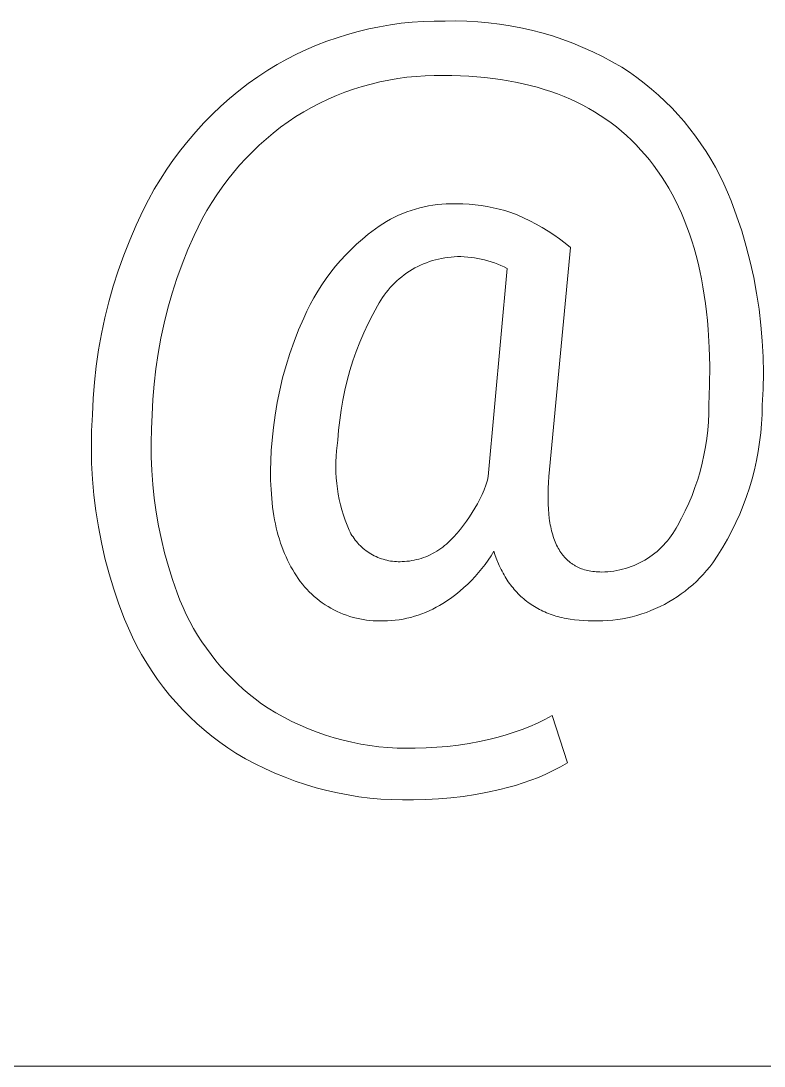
# Model space of a CAD drawing. Header units: millimetres. Extents: x -658 to 2773, y 81 to 2478.
# Drawn here: x 1754.9 to 1795, y 273.2 to 329.6 of the extents above; entities that cross this region are included whole.
import ezdxf

# ---------------------------------------------------------------- set-up
doc = ezdxf.new("R2010")
doc.units = ezdxf.units.MM
doc.header["$MEASUREMENT"] = 0
doc.layers.add('Domyślny', color=7, linetype='Continuous', true_color=0x000000)

msp = doc.modelspace()

# ---------------------------------------------------------------- linework, layer by layer
at = {"layer": 'Domyślny', "color": 18, "lineweight": 15, "true_color": 0x000000}
for p, q in [((1774.84, 329.374), (1775.426, 329.455)), ((1775.426, 329.455), (1776.016, 329.515)), ((1776.016, 329.515), (1776.606, 329.556)), ((1776.606, 329.556), (1777.198, 329.577)), ((1777.198, 329.577), (1777.791, 329.578)), ((1777.791, 329.578), (1778.378, 329.586)), ((1778.378, 329.586), (1778.965, 329.573)), ((1778.965, 329.573), (1779.551, 329.541)), ((1779.551, 329.541), (1780.136, 329.49)), ((1780.136, 329.49), (1780.719, 329.418)), ((1780.719, 329.418), (1781.299, 329.328)), ((1771.964, 328.681), (1772.529, 328.858)), ((1772.529, 328.858), (1773.1, 329.016)), ((1773.1, 329.016), (1773.676, 329.155)), ((1773.676, 329.155), (1774.256, 329.274)), ((1774.256, 329.274), (1774.84, 329.374)), ((1781.299, 329.328), (1781.875, 329.218)), ((1781.875, 329.218), (1782.448, 329.088)), ((1782.448, 329.088), (1783.016, 328.94)), ((1783.016, 328.94), (1783.579, 328.772)), ((1770.853, 328.271), (1771.405, 328.485)), ((1771.405, 328.485), (1771.964, 328.681)), ((1783.579, 328.772), (1784.136, 328.586)), ((1784.136, 328.586), (1784.686, 328.381)), ((1784.686, 328.381), (1785.229, 328.158)), ((1769.244, 327.518), (1769.772, 327.787)), ((1769.772, 327.787), (1770.309, 328.038)), ((1770.309, 328.038), (1770.853, 328.271)), ((1785.229, 328.158), (1785.765, 327.917)), ((1785.765, 327.917), (1786.292, 327.658)), ((1768.217, 326.928), (1768.726, 327.232)), ((1768.726, 327.232), (1769.244, 327.518)), ((1786.292, 327.658), (1786.809, 327.382)), ((1786.809, 327.382), (1787.318, 327.088)), ((1767.685, 326.573), (1768.217, 326.928)), ((1776.714, 326.626), (1776.222, 326.593)), ((1777.206, 326.643), (1776.714, 326.626)), ((1777.699, 326.642), (1777.206, 326.643)), ((1778.162, 326.638), (1777.699, 326.642)), ((1778.618, 326.625), (1778.162, 326.638)), ((1779.066, 326.602), (1778.618, 326.625)), ((1779.507, 326.571), (1779.066, 326.602)), ((1787.318, 327.088), (1787.734, 326.813)), ((1787.734, 326.813), (1788.141, 326.524)), ((1766.659, 325.808), (1767.165, 326.199)), ((1767.165, 326.199), (1767.685, 326.573)), ((1773.32, 326.045), (1772.85, 325.897)), ((1773.795, 326.177), (1773.32, 326.045)), ((1774.274, 326.293), (1773.795, 326.177)), ((1774.757, 326.393), (1774.274, 326.293)), ((1775.243, 326.476), (1774.757, 326.393)), ((1775.731, 326.542), (1775.243, 326.476)), ((1776.222, 326.593), (1775.731, 326.542)), ((1779.94, 326.531), (1779.507, 326.571)), ((1780.366, 326.482), (1779.94, 326.531)), ((1780.784, 326.424), (1780.366, 326.482)), ((1781.195, 326.358), (1780.784, 326.424)), ((1781.598, 326.282), (1781.195, 326.358)), ((1781.994, 326.197), (1781.598, 326.282)), ((1782.382, 326.104), (1781.994, 326.197)), ((1782.763, 326.002), (1782.382, 326.104)), ((1788.141, 326.524), (1788.538, 326.222)), ((1788.538, 326.222), (1788.924, 325.907)), ((1766.165, 325.4), (1766.659, 325.808)), ((1771.926, 325.553), (1771.473, 325.357)), ((1772.385, 325.732), (1771.926, 325.553)), ((1772.85, 325.897), (1772.385, 325.732)), ((1783.137, 325.89), (1782.763, 326.002)), ((1783.503, 325.77), (1783.137, 325.89)), ((1783.861, 325.641), (1783.503, 325.77)), ((1784.212, 325.503), (1783.861, 325.641)), ((1784.556, 325.356), (1784.212, 325.503)), ((1788.924, 325.907), (1789.3, 325.579)), ((1789.3, 325.579), (1789.664, 325.239)), ((1765.222, 324.535), (1765.686, 324.976)), ((1765.686, 324.976), (1766.165, 325.4)), ((1770.589, 324.921), (1770.159, 324.681)), ((1771.028, 325.147), (1770.589, 324.921)), ((1771.473, 325.357), (1771.028, 325.147)), ((1784.892, 325.2), (1784.556, 325.356)), ((1785.22, 325.036), (1784.892, 325.2)), ((1785.541, 324.862), (1785.22, 325.036)), ((1789.664, 325.239), (1790.018, 324.886)), ((1764.773, 324.079), (1765.222, 324.535)), ((1769.737, 324.426), (1769.321, 324.143)), ((1770.159, 324.681), (1769.737, 324.426)), ((1785.855, 324.679), (1785.541, 324.862)), ((1786.161, 324.488), (1785.855, 324.679)), ((1786.46, 324.288), (1786.161, 324.488)), ((1790.018, 324.886), (1790.359, 324.523)), ((1790.359, 324.523), (1790.687, 324.148)), ((1764.34, 323.608), (1764.773, 324.079)), ((1768.914, 323.845), (1768.518, 323.535)), ((1769.321, 324.143), (1768.914, 323.845)), ((1786.752, 324.079), (1786.46, 324.288)), ((1787.035, 323.86), (1786.752, 324.079)), ((1787.312, 323.633), (1787.035, 323.86)), ((1790.687, 324.148), (1791.004, 323.762)), ((1763.923, 323.122), (1764.34, 323.608)), ((1768.518, 323.535), (1768.132, 323.211)), ((1787.581, 323.398), (1787.312, 323.633)), ((1787.842, 323.153), (1787.581, 323.398)), ((1791.004, 323.762), (1791.307, 323.366)), ((1791.307, 323.366), (1791.596, 322.96)), ((1763.523, 322.622), (1763.923, 323.122)), ((1767.757, 322.875), (1767.393, 322.527)), ((1768.132, 323.211), (1767.757, 322.875)), ((1788.097, 322.899), (1787.842, 323.153)), ((1788.343, 322.636), (1788.097, 322.899)), ((1791.596, 322.96), (1791.872, 322.544)), ((1762.775, 321.584), (1763.14, 322.109)), ((1763.14, 322.109), (1763.523, 322.622)), ((1767.041, 322.166), (1766.701, 321.795)), ((1767.393, 322.527), (1767.041, 322.166)), ((1788.583, 322.365), (1788.343, 322.636)), ((1788.814, 322.084), (1788.583, 322.365)), ((1791.872, 322.544), (1792.134, 322.12)), ((1792.134, 322.12), (1792.382, 321.687)), ((1762.428, 321.046), (1762.775, 321.584)), ((1766.701, 321.795), (1766.373, 321.412)), ((1789.039, 321.797), (1788.814, 322.084)), ((1789.255, 321.501), (1789.039, 321.797)), ((1792.382, 321.687), (1792.615, 321.246)), ((1762.1, 320.496), (1762.428, 321.046)), ((1766.059, 321.019), (1765.757, 320.615)), ((1766.373, 321.412), (1766.059, 321.019)), ((1789.463, 321.197), (1789.255, 321.501)), ((1789.663, 320.884), (1789.463, 321.197)), ((1792.615, 321.246), (1792.833, 320.797)), ((1761.791, 319.936), (1762.1, 320.496)), ((1765.757, 320.615), (1765.469, 320.202)), ((1789.855, 320.564), (1789.663, 320.884)), ((1790.039, 320.236), (1789.855, 320.564)), ((1792.833, 320.797), (1793.036, 320.342)), ((1761.5, 319.366), (1761.791, 319.936)), ((1765.469, 320.202), (1765.195, 319.78)), ((1790.215, 319.899), (1790.039, 320.236)), ((1790.383, 319.555), (1790.215, 319.899)), ((1793.036, 320.342), (1793.224, 319.88)), ((1793.224, 319.88), (1793.523, 319.068)), ((1761.124, 318.568), (1761.5, 319.366)), ((1764.935, 319.348), (1764.689, 318.909)), ((1765.195, 319.78), (1764.935, 319.348)), ((1775.505, 319.19), (1775.731, 319.278)), ((1775.731, 319.278), (1775.959, 319.358)), ((1775.959, 319.358), (1776.19, 319.43)), ((1776.19, 319.43), (1776.424, 319.494)), ((1776.424, 319.494), (1776.659, 319.551)), ((1776.659, 319.551), (1776.896, 319.599)), ((1776.896, 319.599), (1777.135, 319.64)), ((1777.135, 319.64), (1777.375, 319.672)), ((1777.375, 319.672), (1777.616, 319.696)), ((1777.616, 319.696), (1777.857, 319.712)), ((1777.857, 319.712), (1778.099, 319.72)), ((1778.099, 319.72), (1778.427, 319.721)), ((1778.427, 319.721), (1778.755, 319.711)), ((1778.755, 319.711), (1779.082, 319.69)), ((1779.082, 319.69), (1779.409, 319.659)), ((1779.409, 319.659), (1779.735, 319.617)), ((1779.735, 319.617), (1780.058, 319.565)), ((1780.058, 319.565), (1780.38, 319.502)), ((1780.38, 319.502), (1780.7, 319.429)), ((1780.7, 319.429), (1781.018, 319.345)), ((1781.018, 319.345), (1781.332, 319.251)), ((1790.543, 319.202), (1790.383, 319.555)), ((1764.689, 318.909), (1764.458, 318.461)), ((1774.429, 318.64), (1774.636, 318.765)), ((1774.636, 318.765), (1774.848, 318.882)), ((1774.848, 318.882), (1775.064, 318.992)), ((1775.064, 318.992), (1775.283, 319.095)), ((1775.283, 319.095), (1775.505, 319.19)), ((1781.332, 319.251), (1781.681, 319.112)), ((1781.681, 319.112), (1782.024, 318.961)), ((1782.024, 318.961), (1782.363, 318.798)), ((1782.363, 318.798), (1782.696, 318.624)), ((1790.695, 318.841), (1790.543, 319.202)), ((1790.839, 318.473), (1790.695, 318.841)), ((1793.523, 319.068), (1793.795, 318.248)), ((1760.774, 317.758), (1761.124, 318.568)), ((1764.458, 318.461), (1764.242, 318.006)), ((1773.644, 318.075), (1773.833, 318.226)), ((1773.833, 318.226), (1774.027, 318.371)), ((1774.027, 318.371), (1774.225, 318.509)), ((1774.225, 318.509), (1774.429, 318.64)), ((1782.696, 318.624), (1783.023, 318.439)), ((1783.023, 318.439), (1783.343, 318.243)), ((1783.343, 318.243), (1783.657, 318.036)), ((1790.975, 318.096), (1790.839, 318.473)), ((1793.795, 318.248), (1794.039, 317.418)), ((1760.45, 316.937), (1760.774, 317.758)), ((1764.242, 318.006), (1763.908, 317.242)), ((1773.017, 317.538), (1773.326, 317.812)), ((1773.326, 317.812), (1773.644, 318.075)), ((1783.657, 318.036), (1783.963, 317.819)), ((1783.963, 317.819), (1784.262, 317.592)), ((1784.262, 317.592), (1784.553, 317.355)), ((1791.103, 317.711), (1790.975, 318.096)), ((1791.223, 317.317), (1791.103, 317.711)), ((1763.908, 317.242), (1763.599, 316.466)), ((1772.429, 316.96), (1772.718, 317.254)), ((1772.718, 317.254), (1773.017, 317.538)), ((1784.553, 317.355), (1783.388, 304.995)), ((1791.335, 316.916), (1791.223, 317.317)), ((1794.039, 317.418), (1794.255, 316.581)), ((1760.154, 316.106), (1760.45, 316.937)), ((1763.599, 316.466), (1763.317, 315.681)), ((1771.882, 316.342), (1772.15, 316.656)), ((1772.15, 316.656), (1772.429, 316.96)), ((1776.625, 316.473), (1776.468, 316.404)), ((1776.783, 316.537), (1776.625, 316.473)), ((1776.944, 316.595), (1776.783, 316.537)), ((1777.107, 316.648), (1776.944, 316.595)), ((1777.271, 316.695), (1777.107, 316.648)), ((1777.437, 316.736), (1777.271, 316.695)), ((1777.604, 316.772), (1777.437, 316.736)), ((1777.773, 316.802), (1777.604, 316.772)), ((1777.942, 316.826), (1777.773, 316.802)), ((1778.112, 316.844), (1777.942, 316.826)), ((1778.282, 316.857), (1778.112, 316.844)), ((1778.453, 316.864), (1778.282, 316.857)), ((1778.639, 316.863), (1778.453, 316.864)), ((1778.825, 316.856), (1778.639, 316.863)), ((1779.01, 316.843), (1778.825, 316.856)), ((1779.195, 316.824), (1779.01, 316.843)), ((1779.379, 316.799), (1779.195, 316.824)), ((1779.562, 316.768), (1779.379, 316.799)), ((1779.744, 316.73), (1779.562, 316.768)), ((1779.925, 316.687), (1779.744, 316.73)), ((1780.104, 316.638), (1779.925, 316.687)), ((1780.282, 316.584), (1780.104, 316.638)), ((1780.458, 316.523), (1780.282, 316.584)), ((1780.631, 316.457), (1780.458, 316.523)), ((1780.803, 316.385), (1780.631, 316.457)), ((1791.439, 316.507), (1791.335, 316.916)), ((1791.535, 316.089), (1791.439, 316.507)), ((1794.255, 316.581), (1794.442, 315.737)), ((1759.886, 315.266), (1760.154, 316.106)), ((1771.38, 315.688), (1771.626, 316.019)), ((1771.626, 316.019), (1771.882, 316.342)), ((1775.587, 315.883), (1775.451, 315.779)), ((1775.726, 315.982), (1775.587, 315.883)), ((1775.868, 316.076), (1775.726, 315.982)), ((1776.014, 316.166), (1775.868, 316.076)), ((1776.163, 316.251), (1776.014, 316.166)), ((1776.314, 316.33), (1776.163, 316.251)), ((1776.468, 316.404), (1776.314, 316.33)), ((1780.11, 304.995), (1781.138, 316.224)), ((1780.971, 316.307), (1780.803, 316.385)), ((1781.138, 316.224), (1780.971, 316.307)), ((1791.623, 315.664), (1791.535, 316.089)), ((1763.317, 315.681), (1763.061, 314.887)), ((1770.924, 315), (1771.146, 315.348)), ((1771.146, 315.348), (1771.38, 315.688)), ((1774.946, 315.318), (1774.83, 315.192)), ((1775.066, 315.44), (1774.946, 315.318)), ((1775.191, 315.557), (1775.066, 315.44)), ((1775.319, 315.67), (1775.191, 315.557)), ((1775.451, 315.779), (1775.319, 315.67)), ((1791.704, 315.23), (1791.623, 315.664)), ((1794.442, 315.737), (1794.601, 314.887)), ((1759.645, 314.417), (1759.886, 315.266)), ((1763.061, 314.887), (1762.832, 314.085)), ((1770.714, 314.645), (1770.924, 315)), ((1774.509, 314.793), (1774.411, 314.653)), ((1774.611, 314.93), (1774.509, 314.793)), ((1774.718, 315.063), (1774.611, 314.93)), ((1774.83, 315.192), (1774.718, 315.063)), ((1791.776, 314.788), (1791.704, 315.23)), ((1791.84, 314.339), (1791.776, 314.788)), ((1794.601, 314.887), (1794.731, 314.032)), ((1759.433, 313.561), (1759.645, 314.417)), ((1770.332, 313.914), (1770.516, 314.283)), ((1770.516, 314.283), (1770.714, 314.645)), ((1774.146, 314.214), (1773.883, 313.736)), ((1774.229, 314.363), (1774.146, 314.214)), ((1774.318, 314.509), (1774.229, 314.363)), ((1774.411, 314.653), (1774.318, 314.509)), ((1791.897, 313.881), (1791.84, 314.339)), ((1762.832, 314.085), (1762.63, 313.276)), ((1770.16, 313.54), (1770.332, 313.914)), ((1773.883, 313.736), (1773.635, 313.251)), ((1791.945, 313.415), (1791.897, 313.881)), ((1794.731, 314.032), (1794.833, 313.173)), ((1759.248, 312.698), (1759.433, 313.561)), ((1762.63, 313.276), (1762.454, 312.46)), ((1769.888, 312.913), (1770.16, 313.54)), ((1773.635, 313.251), (1773.404, 312.757)), ((1791.986, 312.94), (1791.945, 313.415)), ((1794.833, 313.173), (1794.905, 312.312)), ((1759.093, 311.83), (1759.248, 312.698)), ((1769.638, 312.277), (1769.888, 312.913)), ((1773.404, 312.757), (1773.19, 312.256)), ((1792.043, 311.968), (1791.986, 312.94)), ((1762.454, 312.46), (1762.307, 311.639)), ((1769.411, 311.633), (1769.638, 312.277)), ((1773.19, 312.256), (1772.993, 311.747)), ((1792.068, 310.963), (1792.043, 311.968)), ((1794.905, 312.312), (1794.948, 311.448)), ((1758.966, 310.956), (1759.093, 311.83)), ((1762.307, 311.639), (1762.186, 310.813)), ((1769.206, 310.981), (1769.411, 311.633)), ((1772.993, 311.747), (1772.813, 311.233)), ((1794.948, 311.448), (1794.962, 310.584)), ((1758.868, 310.08), (1758.966, 310.956)), ((1762.186, 310.813), (1762.094, 309.984)), ((1769.023, 310.323), (1769.206, 310.981)), ((1772.813, 311.233), (1772.65, 310.713)), ((1792.062, 309.926), (1792.068, 310.963)), ((1768.864, 309.659), (1769.023, 310.323)), ((1772.65, 310.713), (1772.505, 310.187)), ((1794.962, 310.584), (1794.947, 309.719)), ((1758.799, 309.2), (1758.868, 310.08)), ((1762.094, 309.984), (1762.029, 309.152)), ((1772.505, 310.187), (1772.377, 309.657)), ((1792.024, 308.856), (1792.062, 309.926)), ((1794.947, 309.719), (1794.903, 308.856)), ((1758.759, 308.319), (1758.799, 309.2)), ((1762.029, 309.152), (1761.992, 308.319)), ((1768.727, 308.99), (1768.864, 309.659)), ((1772.268, 309.123), (1772.176, 308.586)), ((1772.377, 309.657), (1772.268, 309.123)), ((1768.614, 308.316), (1768.727, 308.99)), ((1772.176, 308.586), (1772.103, 308.046)), ((1792.02, 308.402), (1792.024, 308.856)), ((1794.903, 308.856), (1794.894, 308.352)), ((1758.715, 307.454), (1758.759, 308.319)), ((1761.992, 308.319), (1761.948, 307.569)), ((1768.524, 307.639), (1768.614, 308.316)), ((1772.103, 308.046), (1772.047, 307.503)), ((1791.999, 307.949), (1792.02, 308.402)), ((1794.894, 308.352), (1794.867, 307.849)), ((1758.702, 306.589), (1758.715, 307.454)), ((1761.948, 307.569), (1761.929, 306.819)), ((1768.457, 306.959), (1768.524, 307.639)), ((1772.047, 307.503), (1772.01, 306.959)), ((1791.911, 307.046), (1791.963, 307.497)), ((1791.963, 307.497), (1791.999, 307.949)), ((1794.867, 307.849), (1794.824, 307.347)), ((1768.414, 306.395), (1768.457, 306.959)), ((1772.01, 306.959), (1771.968, 306.67)), ((1791.844, 306.598), (1791.911, 307.046)), ((1794.824, 307.347), (1794.764, 306.847)), ((1758.718, 305.723), (1758.702, 306.589)), ((1761.929, 306.819), (1761.934, 306.068)), ((1768.386, 305.847), (1768.414, 306.395)), ((1771.935, 306.38), (1771.913, 306.088)), ((1771.968, 306.67), (1771.935, 306.38)), ((1791.76, 306.152), (1791.844, 306.598)), ((1794.688, 306.349), (1794.594, 305.854)), ((1794.764, 306.847), (1794.688, 306.349)), ((1761.934, 306.068), (1761.964, 305.317)), ((1768.374, 305.314), (1768.386, 305.847)), ((1771.9, 305.796), (1771.896, 305.503)), ((1771.913, 306.088), (1771.9, 305.796)), ((1791.662, 305.709), (1791.76, 306.152)), ((1794.594, 305.854), (1794.484, 305.362)), ((1758.764, 304.859), (1758.718, 305.723)), ((1761.964, 305.317), (1762.019, 304.568)), ((1768.378, 304.796), (1768.374, 305.314)), ((1771.896, 305.503), (1771.903, 305.211)), ((1771.903, 305.211), (1771.92, 304.919)), ((1791.419, 304.835), (1791.548, 305.27)), ((1791.548, 305.27), (1791.662, 305.709)), ((1794.484, 305.362), (1794.358, 304.875)), ((1758.84, 303.997), (1758.764, 304.859)), ((1768.398, 304.294), (1768.378, 304.796)), ((1771.92, 304.919), (1771.946, 304.628)), ((1771.946, 304.628), (1771.982, 304.338)), ((1779.993, 304.539), (1780.087, 304.8)), ((1780.087, 304.8), (1780.11, 304.995)), ((1783.366, 304.677), (1783.351, 304.37)), ((1783.388, 304.995), (1783.366, 304.677)), ((1791.274, 304.405), (1791.419, 304.835)), ((1794.358, 304.875), (1794.215, 304.391)), ((1762.019, 304.568), (1762.098, 303.822)), ((1768.434, 303.808), (1768.398, 304.294)), ((1771.982, 304.338), (1772.028, 304.049)), ((1772.028, 304.049), (1772.083, 303.762)), ((1779.782, 304.027), (1779.892, 304.281)), ((1779.892, 304.281), (1779.993, 304.539)), ((1783.351, 304.37), (1783.343, 304.073)), ((1783.343, 304.073), (1783.343, 303.786)), ((1791.115, 303.98), (1791.274, 304.405)), ((1794.215, 304.391), (1794.056, 303.913)), ((1758.945, 303.138), (1758.84, 303.997)), ((1762.098, 303.822), (1762.201, 303.078)), ((1768.458, 303.57), (1768.434, 303.808)), ((1768.486, 303.337), (1768.458, 303.57)), ((1772.083, 303.762), (1772.149, 303.477)), ((1772.149, 303.477), (1772.223, 303.194)), ((1779.402, 303.287), (1779.536, 303.529)), ((1779.536, 303.529), (1779.663, 303.776)), ((1779.663, 303.776), (1779.782, 304.027)), ((1783.343, 303.786), (1783.349, 303.509)), ((1783.349, 303.509), (1783.363, 303.242)), ((1790.753, 303.149), (1790.941, 303.561)), ((1790.941, 303.561), (1791.115, 303.98)), ((1794.056, 303.913), (1793.881, 303.441)), ((1759.08, 302.283), (1758.945, 303.138)), ((1762.201, 303.078), (1762.329, 302.338)), ((1768.517, 303.107), (1768.486, 303.337)), ((1768.553, 302.881), (1768.517, 303.107)), ((1772.223, 303.194), (1772.307, 302.914)), ((1772.307, 302.914), (1772.401, 302.637)), ((1779.109, 302.816), (1779.259, 303.049)), ((1779.259, 303.049), (1779.402, 303.287)), ((1783.363, 303.242), (1783.384, 302.986)), ((1783.384, 302.986), (1783.412, 302.739)), ((1790.55, 302.743), (1790.753, 303.149)), ((1793.691, 302.974), (1793.485, 302.515)), ((1793.881, 303.441), (1793.691, 302.974)), ((1768.593, 302.659), (1768.553, 302.881)), ((1768.637, 302.441), (1768.593, 302.659)), ((1768.684, 302.227), (1768.637, 302.441)), ((1772.401, 302.637), (1772.504, 302.363)), ((1772.504, 302.363), (1772.616, 302.093)), ((1778.613, 302.149), (1778.785, 302.366)), ((1778.785, 302.366), (1778.951, 302.588)), ((1778.951, 302.588), (1779.109, 302.816)), ((1783.412, 302.739), (1783.429, 302.619)), ((1783.429, 302.619), (1783.447, 302.502)), ((1783.447, 302.502), (1783.467, 302.388)), ((1783.467, 302.388), (1783.49, 302.276)), ((1790.256, 302.202), (1790.334, 302.344)), ((1790.334, 302.344), (1790.55, 302.743)), ((1793.485, 302.515), (1793.263, 302.062)), ((1759.244, 301.433), (1759.08, 302.283)), ((1762.329, 302.338), (1762.481, 301.603)), ((1768.736, 302.017), (1768.684, 302.227)), ((1768.792, 301.811), (1768.736, 302.017)), ((1768.851, 301.608), (1768.792, 301.811)), ((1772.616, 302.093), (1772.662, 302.001)), ((1772.662, 302.001), (1772.712, 301.91)), ((1772.712, 301.91), (1772.765, 301.821)), ((1772.765, 301.821), (1772.821, 301.735)), ((1778.246, 301.732), (1778.433, 301.937)), ((1778.433, 301.937), (1778.613, 302.149)), ((1783.49, 302.276), (1783.513, 302.167)), ((1783.513, 302.167), (1783.539, 302.06)), ((1783.539, 302.06), (1783.567, 301.955)), ((1783.567, 301.955), (1783.596, 301.853)), ((1783.596, 301.853), (1783.627, 301.754)), ((1789.896, 301.661), (1789.993, 301.792)), ((1789.993, 301.792), (1790.086, 301.925)), ((1790.086, 301.925), (1790.173, 302.062)), ((1790.173, 302.062), (1790.256, 302.202)), ((1793.263, 302.062), (1793.027, 301.617)), ((1759.437, 300.589), (1759.244, 301.433)), ((1762.481, 301.603), (1762.658, 300.873)), ((1768.915, 301.409), (1768.851, 301.608)), ((1768.983, 301.215), (1768.915, 301.409)), ((1769.054, 301.024), (1768.983, 301.215)), ((1772.821, 301.735), (1772.88, 301.65)), ((1772.88, 301.65), (1772.942, 301.567)), ((1772.942, 301.567), (1773.007, 301.486)), ((1773.007, 301.486), (1773.074, 301.408)), ((1773.074, 301.408), (1773.144, 301.332)), ((1773.144, 301.332), (1773.217, 301.258)), ((1773.217, 301.258), (1773.292, 301.187)), ((1777.66, 301.186), (1777.763, 301.268)), ((1777.763, 301.268), (1777.863, 301.353)), ((1777.863, 301.353), (1777.96, 301.441)), ((1777.96, 301.441), (1778.053, 301.533)), ((1778.053, 301.533), (1778.246, 301.732)), ((1783.627, 301.754), (1783.66, 301.657)), ((1783.66, 301.657), (1783.695, 301.563)), ((1783.695, 301.563), (1783.731, 301.471)), ((1783.731, 301.471), (1783.769, 301.382)), ((1783.769, 301.382), (1783.81, 301.295)), ((1783.81, 301.295), (1783.851, 301.211)), ((1789.465, 301.176), (1789.579, 301.292)), ((1789.579, 301.292), (1789.689, 301.411)), ((1789.689, 301.411), (1789.795, 301.534)), ((1789.795, 301.534), (1789.896, 301.661)), ((1793.027, 301.617), (1792.776, 301.181)), ((1762.658, 300.873), (1762.858, 300.149)), ((1769.13, 300.837), (1769.054, 301.024)), ((1769.21, 300.654), (1769.13, 300.837)), ((1769.293, 300.475), (1769.21, 300.654)), ((1773.292, 301.187), (1773.369, 301.119)), ((1773.369, 301.119), (1773.449, 301.053)), ((1773.449, 301.053), (1773.531, 300.99)), ((1773.531, 300.99), (1773.615, 300.93)), ((1773.615, 300.93), (1773.701, 300.873)), ((1773.701, 300.873), (1773.789, 300.818)), ((1773.789, 300.818), (1773.879, 300.767)), ((1773.879, 300.767), (1773.971, 300.719)), ((1773.971, 300.719), (1774.064, 300.674)), ((1774.064, 300.674), (1774.159, 300.633)), ((1776.627, 300.623), (1776.75, 300.67)), ((1776.75, 300.67), (1776.871, 300.72)), ((1776.871, 300.72), (1776.99, 300.775)), ((1776.99, 300.775), (1777.108, 300.834)), ((1777.108, 300.834), (1777.223, 300.896)), ((1777.223, 300.896), (1777.336, 300.963)), ((1777.336, 300.963), (1777.446, 301.034)), ((1777.446, 301.034), (1777.554, 301.108)), ((1777.554, 301.108), (1777.66, 301.186)), ((1780.27, 300.721), (1780.113, 300.485)), ((1780.418, 300.962), (1780.27, 300.721)), ((1780.496, 300.731), (1780.418, 300.962)), ((1780.579, 300.508), (1780.496, 300.731)), ((1783.851, 301.211), (1783.895, 301.129)), ((1783.895, 301.129), (1783.941, 301.05)), ((1783.941, 301.05), (1783.988, 300.973)), ((1783.988, 300.973), (1784.037, 300.899)), ((1784.037, 300.899), (1784.088, 300.827)), ((1784.088, 300.827), (1784.14, 300.758)), ((1784.14, 300.758), (1784.195, 300.692)), ((1784.195, 300.692), (1784.223, 300.659)), ((1784.223, 300.659), (1784.251, 300.628)), ((1788.704, 300.571), (1788.839, 300.661)), ((1788.839, 300.661), (1788.971, 300.755)), ((1788.971, 300.755), (1789.1, 300.854)), ((1789.1, 300.854), (1789.226, 300.957)), ((1789.226, 300.957), (1789.348, 301.064)), ((1789.348, 301.064), (1789.465, 301.176)), ((1792.51, 300.753), (1792.23, 300.334)), ((1792.776, 301.181), (1792.51, 300.753)), ((1759.659, 299.752), (1759.437, 300.589)), ((1762.858, 300.149), (1763.081, 299.432)), ((1769.381, 300.299), (1769.293, 300.475)), ((1769.473, 300.128), (1769.381, 300.299)), ((1769.569, 299.96), (1769.473, 300.128)), ((1774.159, 300.633), (1774.255, 300.594)), ((1774.255, 300.594), (1774.352, 300.559)), ((1774.352, 300.559), (1774.45, 300.528)), ((1774.45, 300.528), (1774.55, 300.5)), ((1774.55, 300.5), (1774.65, 300.475)), ((1774.65, 300.475), (1774.751, 300.453)), ((1774.751, 300.453), (1774.853, 300.435)), ((1774.853, 300.435), (1774.956, 300.421)), ((1774.956, 300.421), (1775.058, 300.41)), ((1775.058, 300.41), (1775.162, 300.403)), ((1775.162, 300.403), (1775.265, 300.399)), ((1775.265, 300.399), (1775.368, 300.399)), ((1775.368, 300.399), (1775.472, 300.402)), ((1775.472, 300.402), (1775.603, 300.409)), ((1775.603, 300.409), (1775.733, 300.42)), ((1775.733, 300.42), (1775.864, 300.436)), ((1775.864, 300.436), (1775.993, 300.456)), ((1775.993, 300.456), (1776.122, 300.481)), ((1776.122, 300.481), (1776.25, 300.51)), ((1776.25, 300.51), (1776.377, 300.543)), ((1776.377, 300.543), (1776.503, 300.581)), ((1776.503, 300.581), (1776.627, 300.623)), ((1779.949, 300.254), (1779.777, 300.03)), ((1780.113, 300.485), (1779.949, 300.254)), ((1780.669, 300.291), (1780.579, 300.508)), ((1780.716, 300.186), (1780.669, 300.291)), ((1780.764, 300.082), (1780.716, 300.186)), ((1784.251, 300.628), (1784.28, 300.596)), ((1784.28, 300.596), (1784.309, 300.566)), ((1784.309, 300.566), (1784.339, 300.536)), ((1784.339, 300.536), (1784.369, 300.507)), ((1784.369, 300.507), (1784.4, 300.478)), ((1784.4, 300.478), (1784.431, 300.45)), ((1784.431, 300.45), (1784.462, 300.423)), ((1784.462, 300.423), (1784.494, 300.396)), ((1784.494, 300.396), (1784.527, 300.37)), ((1784.527, 300.37), (1784.56, 300.345)), ((1784.56, 300.345), (1784.593, 300.32)), ((1784.593, 300.32), (1784.627, 300.296)), ((1784.627, 300.296), (1784.661, 300.272)), ((1784.661, 300.272), (1784.696, 300.249)), ((1784.696, 300.249), (1784.731, 300.227)), ((1784.731, 300.227), (1784.766, 300.205)), ((1784.766, 300.205), (1784.802, 300.184)), ((1784.802, 300.184), (1784.839, 300.164)), ((1784.839, 300.164), (1784.876, 300.144)), ((1784.876, 300.144), (1784.913, 300.125)), ((1784.913, 300.125), (1784.951, 300.107)), ((1784.951, 300.107), (1784.989, 300.089)), ((1784.989, 300.089), (1785.028, 300.071)), ((1787.68, 300.083), (1787.833, 300.138)), ((1787.833, 300.138), (1787.984, 300.197)), ((1787.984, 300.197), (1788.133, 300.262)), ((1788.133, 300.262), (1788.279, 300.332)), ((1788.279, 300.332), (1788.424, 300.407)), ((1788.424, 300.407), (1788.565, 300.487)), ((1788.565, 300.487), (1788.704, 300.571)), ((1792.068, 300.123), (1791.898, 299.917)), ((1792.23, 300.334), (1792.068, 300.123)), ((1759.909, 298.924), (1759.659, 299.752)), ((1769.668, 299.797), (1769.569, 299.96)), ((1769.766, 299.64), (1769.668, 299.797)), ((1769.869, 299.487), (1769.766, 299.64)), ((1779.41, 299.598), (1779.216, 299.392)), ((1779.597, 299.811), (1779.41, 299.598)), ((1779.777, 300.03), (1779.597, 299.811)), ((1780.814, 299.98), (1780.764, 300.082)), ((1780.865, 299.881), (1780.814, 299.98)), ((1780.917, 299.782), (1780.865, 299.881)), ((1780.972, 299.686), (1780.917, 299.782)), ((1781.027, 299.592), (1780.972, 299.686)), ((1781.084, 299.499), (1781.027, 299.592)), ((1785.028, 300.071), (1785.067, 300.055)), ((1785.067, 300.055), (1785.107, 300.039)), ((1785.107, 300.039), (1785.147, 300.023)), ((1785.147, 300.023), (1785.228, 299.994)), ((1785.228, 299.994), (1785.312, 299.968)), ((1785.312, 299.968), (1785.397, 299.944)), ((1785.397, 299.944), (1785.484, 299.923)), ((1785.484, 299.923), (1785.572, 299.904)), ((1785.572, 299.904), (1785.663, 299.888)), ((1785.663, 299.888), (1785.755, 299.874)), ((1785.755, 299.874), (1785.849, 299.863)), ((1785.849, 299.863), (1785.945, 299.854)), ((1785.945, 299.854), (1786.043, 299.848)), ((1786.043, 299.848), (1786.143, 299.844)), ((1786.143, 299.844), (1786.244, 299.843)), ((1786.244, 299.843), (1786.406, 299.847)), ((1786.406, 299.847), (1786.569, 299.857)), ((1786.569, 299.857), (1786.73, 299.873)), ((1786.73, 299.873), (1786.891, 299.894)), ((1786.891, 299.894), (1787.051, 299.921)), ((1787.051, 299.921), (1787.21, 299.953)), ((1787.21, 299.953), (1787.368, 299.991)), ((1787.368, 299.991), (1787.525, 300.035)), ((1787.525, 300.035), (1787.68, 300.083)), ((1791.539, 299.525), (1791.349, 299.338)), ((1791.722, 299.718), (1791.539, 299.525)), ((1791.898, 299.917), (1791.722, 299.718)), ((1763.081, 299.432), (1763.328, 298.723)), ((1769.977, 299.338), (1769.869, 299.487)), ((1770.091, 299.192), (1769.977, 299.338)), ((1770.209, 299.05), (1770.091, 299.192)), ((1770.332, 298.913), (1770.209, 299.05)), ((1778.807, 299.001), (1778.593, 298.816)), ((1779.015, 299.193), (1778.807, 299.001)), ((1779.216, 299.392), (1779.015, 299.193)), ((1781.142, 299.408), (1781.084, 299.499)), ((1781.202, 299.319), (1781.142, 299.408)), ((1781.263, 299.232), (1781.202, 299.319)), ((1781.326, 299.147), (1781.263, 299.232)), ((1781.39, 299.063), (1781.326, 299.147)), ((1781.456, 298.982), (1781.39, 299.063)), ((1781.523, 298.902), (1781.456, 298.982)), ((1790.951, 298.984), (1790.743, 298.818)), ((1791.153, 299.157), (1790.951, 298.984)), ((1791.349, 299.338), (1791.153, 299.157)), ((1760.188, 298.104), (1759.909, 298.924)), ((1763.328, 298.723), (1763.481, 298.327)), ((1770.46, 298.78), (1770.332, 298.913)), ((1770.592, 298.651), (1770.46, 298.78)), ((1770.729, 298.527), (1770.592, 298.651)), ((1770.87, 298.408), (1770.729, 298.527)), ((1771.015, 298.293), (1770.87, 298.408)), ((1778.146, 298.468), (1777.914, 298.306)), ((1778.372, 298.638), (1778.146, 298.468)), ((1778.593, 298.816), (1778.372, 298.638)), ((1781.591, 298.824), (1781.523, 298.902)), ((1781.661, 298.748), (1781.591, 298.824)), ((1781.733, 298.673), (1781.661, 298.748)), ((1781.806, 298.601), (1781.733, 298.673)), ((1781.88, 298.53), (1781.806, 298.601)), ((1781.955, 298.461), (1781.88, 298.53)), ((1782.033, 298.394), (1781.955, 298.461)), ((1782.111, 298.329), (1782.033, 298.394)), ((1790.31, 298.507), (1790.086, 298.363)), ((1790.529, 298.658), (1790.31, 298.507)), ((1790.743, 298.818), (1790.529, 298.658)), ((1760.495, 297.295), (1760.188, 298.104)), ((1763.481, 298.327), (1763.648, 297.937)), ((1763.648, 297.937), (1763.827, 297.552)), ((1771.164, 298.184), (1771.015, 298.293)), ((1771.316, 298.08), (1771.164, 298.184)), ((1771.472, 297.981), (1771.316, 298.08)), ((1771.631, 297.888), (1771.472, 297.981)), ((1771.794, 297.8), (1771.631, 297.888)), ((1777.123, 297.84), (1776.931, 297.749)), ((1777.311, 297.938), (1777.123, 297.84)), ((1777.495, 298.042), (1777.311, 297.938)), ((1777.676, 298.152), (1777.495, 298.042)), ((1777.914, 298.306), (1777.676, 298.152)), ((1782.191, 298.266), (1782.111, 298.329)), ((1782.273, 298.204), (1782.191, 298.266)), ((1782.356, 298.145), (1782.273, 298.204)), ((1782.44, 298.087), (1782.356, 298.145)), ((1782.526, 298.031), (1782.44, 298.087)), ((1782.613, 297.977), (1782.526, 298.031)), ((1782.702, 297.924), (1782.613, 297.977)), ((1782.792, 297.874), (1782.702, 297.924)), ((1782.884, 297.825), (1782.792, 297.874)), ((1789.145, 297.866), (1788.9, 297.762)), ((1789.387, 297.978), (1789.145, 297.866)), ((1789.624, 298.098), (1789.387, 297.978)), ((1789.857, 298.226), (1789.624, 298.098)), ((1790.086, 298.363), (1789.857, 298.226)), ((1760.701, 296.805), (1760.495, 297.295)), ((1763.827, 297.552), (1764.019, 297.174)), ((1771.959, 297.718), (1771.794, 297.8)), ((1772.127, 297.642), (1771.959, 297.718)), ((1772.298, 297.571), (1772.127, 297.642)), ((1772.471, 297.507), (1772.298, 297.571)), ((1772.646, 297.448), (1772.471, 297.507)), ((1772.823, 297.395), (1772.646, 297.448)), ((1773.001, 297.349), (1772.823, 297.395)), ((1773.182, 297.309), (1773.001, 297.349)), ((1773.363, 297.275), (1773.182, 297.309)), ((1773.545, 297.247), (1773.363, 297.275)), ((1775.311, 297.271), (1775.1, 297.243)), ((1775.519, 297.306), (1775.311, 297.271)), ((1775.727, 297.348), (1775.519, 297.306)), ((1775.933, 297.397), (1775.727, 297.348)), ((1776.137, 297.454), (1775.933, 297.397)), ((1776.34, 297.517), (1776.137, 297.454)), ((1776.539, 297.588), (1776.34, 297.517)), ((1776.737, 297.665), (1776.539, 297.588)), ((1776.931, 297.749), (1776.737, 297.665)), ((1782.977, 297.778), (1782.884, 297.825)), ((1783.071, 297.733), (1782.977, 297.778)), ((1783.167, 297.69), (1783.071, 297.733)), ((1783.265, 297.649), (1783.167, 297.69)), ((1783.364, 297.609), (1783.265, 297.649)), ((1783.464, 297.571), (1783.364, 297.609)), ((1783.566, 297.536), (1783.464, 297.571)), ((1783.669, 297.502), (1783.566, 297.536)), ((1783.774, 297.469), (1783.669, 297.502)), ((1783.88, 297.439), (1783.774, 297.469)), ((1783.988, 297.411), (1783.88, 297.439)), ((1784.097, 297.384), (1783.988, 297.411)), ((1784.207, 297.359), (1784.097, 297.384)), ((1784.319, 297.336), (1784.207, 297.359)), ((1784.432, 297.315), (1784.319, 297.336)), ((1784.547, 297.296), (1784.432, 297.315)), ((1784.781, 297.263), (1784.547, 297.296)), ((1787.104, 297.279), (1786.839, 297.246)), ((1787.367, 297.321), (1787.104, 297.279)), ((1787.628, 297.373), (1787.367, 297.321)), ((1787.887, 297.433), (1787.628, 297.373)), ((1788.144, 297.502), (1787.887, 297.433)), ((1788.399, 297.58), (1788.144, 297.502)), ((1788.651, 297.667), (1788.399, 297.58)), ((1788.9, 297.762), (1788.651, 297.667)), ((1760.923, 296.323), (1760.701, 296.805)), ((1764.019, 297.174), (1764.223, 296.802)), ((1764.223, 296.802), (1764.439, 296.437)), ((1773.729, 297.226), (1773.545, 297.247)), ((1773.913, 297.211), (1773.729, 297.226)), ((1774.097, 297.202), (1773.913, 297.211)), ((1774.282, 297.2), (1774.097, 297.202)), ((1774.466, 297.204), (1774.282, 297.2)), ((1774.678, 297.209), (1774.466, 297.204)), ((1774.89, 297.223), (1774.678, 297.209)), ((1775.1, 297.243), (1774.89, 297.223)), ((1785.021, 297.237), (1784.781, 297.263)), ((1785.267, 297.218), (1785.021, 297.237)), ((1785.518, 297.207), (1785.267, 297.218)), ((1785.776, 297.204), (1785.518, 297.207)), ((1786.042, 297.2), (1785.776, 297.204)), ((1786.308, 297.206), (1786.042, 297.2)), ((1786.574, 297.221), (1786.308, 297.206)), ((1786.839, 297.246), (1786.574, 297.221)), ((1761.162, 295.849), (1760.923, 296.323)), ((1764.439, 296.437), (1764.668, 296.079)), ((1761.417, 295.384), (1761.162, 295.849)), ((1764.668, 296.079), (1764.908, 295.729)), ((1764.908, 295.729), (1765.16, 295.387)), ((1761.689, 294.927), (1761.417, 295.384)), ((1765.16, 295.387), (1765.422, 295.054)), ((1765.422, 295.054), (1765.696, 294.73)), ((1761.976, 294.481), (1761.689, 294.927)), ((1762.278, 294.044), (1761.976, 294.481)), ((1765.696, 294.73), (1765.981, 294.415)), ((1762.596, 293.619), (1762.278, 294.044)), ((1765.981, 294.415), (1766.275, 294.11)), ((1766.275, 294.11), (1766.58, 293.814)), ((1762.928, 293.205), (1762.596, 293.619)), ((1766.58, 293.814), (1766.894, 293.529)), ((1766.894, 293.529), (1767.218, 293.254)), ((1763.275, 292.802), (1762.928, 293.205)), ((1763.635, 292.412), (1763.275, 292.802)), ((1767.218, 293.254), (1767.55, 292.991)), ((1767.55, 292.991), (1767.891, 292.738)), ((1764.008, 292.035), (1763.635, 292.412)), ((1767.891, 292.738), (1768.24, 292.497)), ((1768.24, 292.497), (1768.661, 292.243)), ((1768.661, 292.243), (1769.09, 292.004)), ((1764.395, 291.671), (1764.008, 292.035)), ((1764.794, 291.32), (1764.395, 291.671)), ((1769.09, 292.004), (1769.526, 291.78)), ((1769.526, 291.78), (1769.971, 291.571)), ((1782.358, 291.514), (1782.769, 291.694)), ((1782.769, 291.694), (1783.173, 291.889)), ((1783.173, 291.889), (1783.571, 292.097)), ((1783.571, 292.097), (1784.393, 289.538)), ((1765.205, 290.984), (1764.794, 291.32)), ((1769.971, 291.571), (1770.422, 291.378)), ((1770.422, 291.378), (1770.88, 291.2)), ((1770.88, 291.2), (1771.344, 291.039)), ((1781.092, 291.059), (1781.519, 291.196)), ((1781.519, 291.196), (1781.941, 291.347)), ((1781.941, 291.347), (1782.358, 291.514)), ((1765.627, 290.662), (1765.205, 290.984)), ((1766.06, 290.355), (1765.627, 290.662)), ((1771.344, 291.039), (1771.813, 290.893)), ((1771.813, 290.893), (1772.287, 290.765)), ((1772.287, 290.765), (1772.765, 290.652)), ((1772.765, 290.652), (1773.247, 290.557)), ((1773.247, 290.557), (1773.731, 290.478)), ((1777.926, 290.433), (1778.505, 290.503)), ((1778.505, 290.503), (1779.082, 290.593)), ((1779.082, 290.593), (1779.655, 290.702)), ((1779.655, 290.702), (1780.224, 290.829)), ((1780.224, 290.829), (1780.66, 290.936)), ((1780.66, 290.936), (1781.092, 291.059)), ((1766.504, 290.064), (1766.06, 290.355)), ((1767.016, 289.769), (1766.504, 290.064)), ((1773.731, 290.478), (1774.219, 290.416)), ((1774.219, 290.416), (1774.708, 290.371)), ((1774.708, 290.371), (1775.198, 290.343)), ((1775.198, 290.343), (1775.689, 290.332)), ((1775.689, 290.332), (1776.18, 290.338)), ((1776.18, 290.338), (1776.763, 290.35)), ((1776.763, 290.35), (1777.345, 290.382)), ((1777.345, 290.382), (1777.926, 290.433)), ((1767.537, 289.491), (1767.016, 289.769)), ((1768.067, 289.231), (1767.537, 289.491)), ((1784.393, 289.538), (1784.012, 289.324)), ((1768.606, 288.989), (1768.067, 289.231)), ((1769.153, 288.765), (1768.606, 288.989)), ((1783.227, 288.936), (1782.825, 288.762)), ((1783.623, 289.123), (1783.227, 288.936)), ((1784.012, 289.324), (1783.623, 289.123)), ((1769.706, 288.559), (1769.153, 288.765)), ((1770.266, 288.371), (1769.706, 288.559)), ((1770.832, 288.202), (1770.266, 288.371)), ((1781.586, 288.327), (1781.164, 288.211)), ((1782.004, 288.458), (1781.586, 288.327)), ((1782.417, 288.603), (1782.004, 288.458)), ((1782.825, 288.762), (1782.417, 288.603)), ((1771.404, 288.053), (1770.832, 288.202)), ((1771.98, 287.922), (1771.404, 288.053)), ((1772.56, 287.81), (1771.98, 287.922)), ((1773.143, 287.718), (1772.56, 287.81)), ((1773.729, 287.645), (1773.143, 287.718)), ((1778.763, 287.733), (1778.097, 287.652)), ((1779.425, 287.836), (1778.763, 287.733)), ((1780.084, 287.962), (1779.425, 287.836)), ((1780.738, 288.11), (1780.084, 287.962)), ((1781.164, 288.211), (1780.738, 288.11)), ((1774.318, 287.592), (1773.729, 287.645)), ((1774.907, 287.559), (1774.318, 287.592)), ((1775.498, 287.545), (1774.907, 287.559)), ((1776.088, 287.551), (1775.498, 287.545)), ((1776.759, 287.561), (1776.088, 287.551)), ((1777.429, 287.595), (1776.759, 287.561)), ((1778.097, 287.652), (1777.429, 287.595)), ((1476.087, 273.178), (2772.517, 273.178))]:
    msp.add_line(p, q, dxfattribs=at)

doc.saveas('drawing.dxf')
